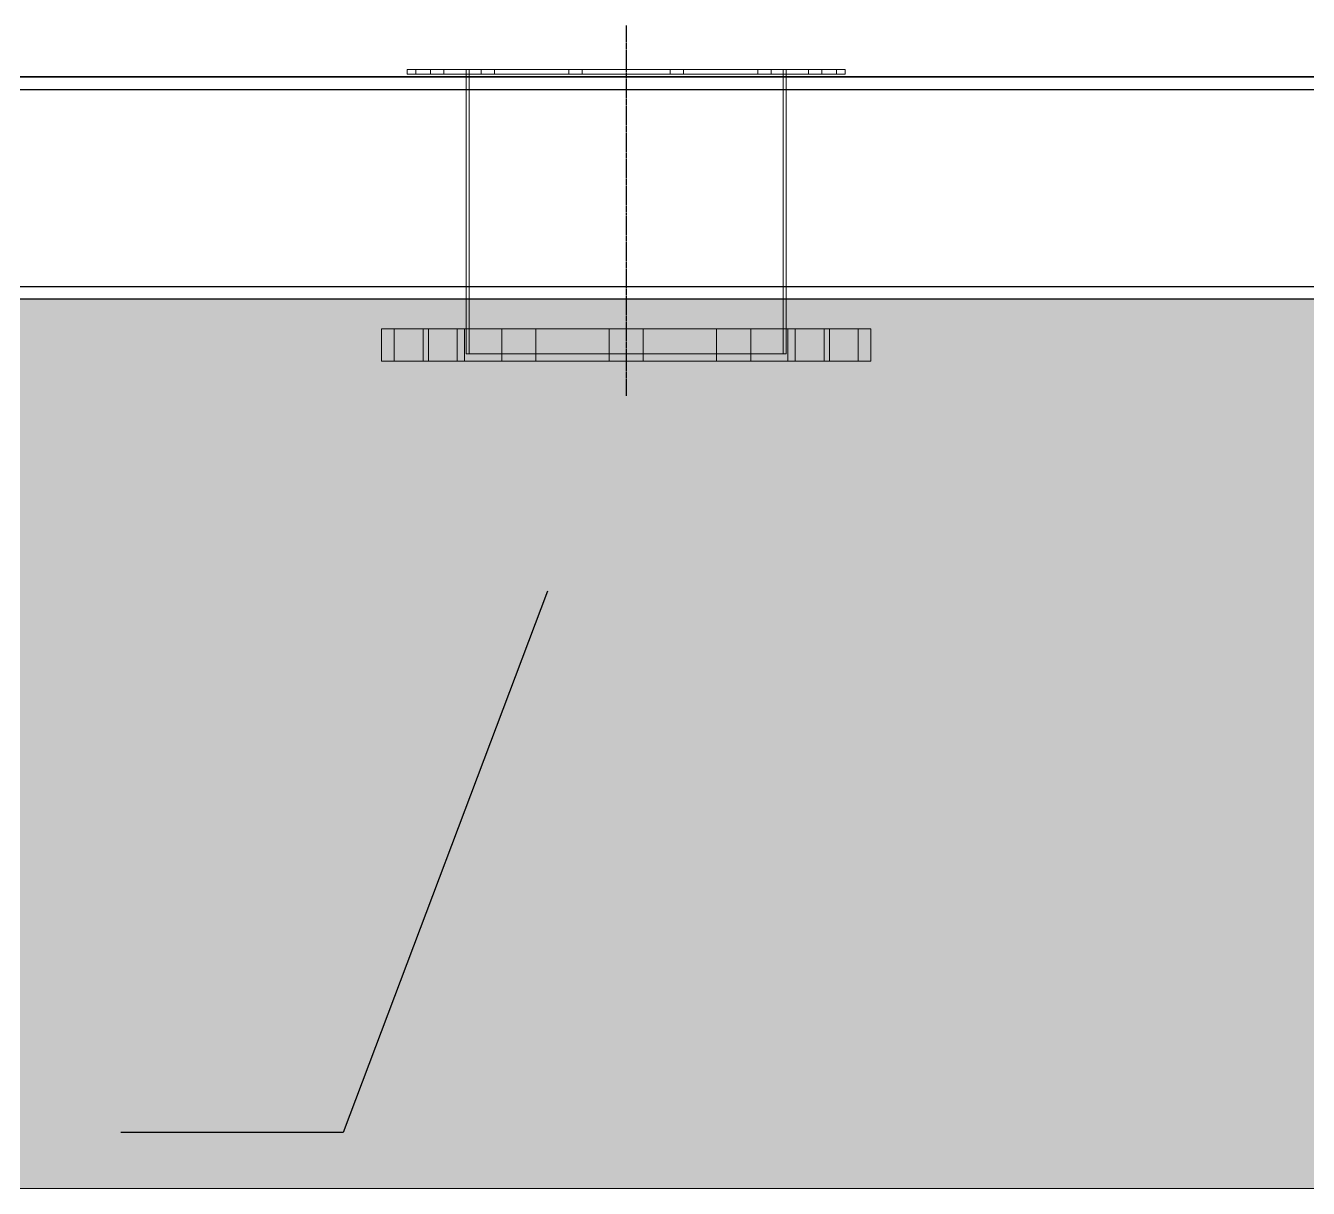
# Model space of a CAD drawing. Header units: millimetres. Extents: x 2340 to 31747, y 2051 to 22846.
# Drawn here: x 14695 to 15560, y 8034 to 8819 of the extents above; entities that cross this region are included whole.
import ezdxf
from ezdxf import colors
from ezdxf.entities.mleader import LeaderData, LeaderLine
from ezdxf.math import Vec2, Vec3

# ---------------------------------------------------------------- set-up
doc = ezdxf.new("R2010")
doc.units = ezdxf.units.MM
doc.linetypes.add('CENTER', pattern=[2, 1.25, -0.25, 0.25, -0.25])
for name, color, linetype in [('center', 1, 'CENTER'), ('냉각탑_dim', 1, 'Continuous'), ('냉각탑_찬넬방진', 1, 'Continuous')]:
    doc.layers.add(name, color=color, linetype=linetype)
doc.styles.get("Standard").update_dxf_attribs({"font": 'arial.ttf'})

# ---------------------------------------------------------------- blocks, each defined once
blk = doc.blocks.new('A$C4226346C')
at = {"color": 7, "lineweight": 15}
for p, q in [((23.31, 330), (23.31, 165)), ((45.31, 330), (23.31, 330)), ((45.31, 330), (45.31, 165)), ((23.31, 321.5), (45.31, 321.5)), ((217.11, 312.72), (217.11, 165)), ((220.31, 312.72), (217.11, 312.72)), ((220.31, 312.72), (217.11, 312.72)), ((220.31, 312.72), (220.31, 165)), ((220.31, 307), (217.11, 307)), ((23.31, 302.07), (45.31, 302.07)), ((23.31, 302.07), (45.31, 302.07)), ((23.31, 298.5), (45.31, 298.5)), ((217.11, 297), (220.31, 297)), ((217.11, 297), (220.31, 297)), ((217.11, 288), (220.31, 288)), ((217.11, 288), (220.31, 288)), ((23.31, 279.07), (45.31, 279.07)), ((23.31, 279.07), (45.31, 279.07)), ((45.31, 274), (23.31, 274)), ((28.31, 273), (28.31, 165)), ((45.31, 273), (28.31, 273)), ((220.31, 271), (28.31, 271)), ((217.11, 273), (45.31, 273)), ((220.31, 273), (217.11, 273)), ((220.31, 273), (217.11, 273)), ((220.31, 165), (220.31, 273)), ((217.11, 262.84), (220.31, 262.84)), ((217.11, 262.84), (220.31, 262.84)), ((217.11, 253.84), (220.31, 253.84)), ((217.11, 253.84), (220.31, 253.84)), ((23.31, 249), (45.31, 249)), ((23.31, 249), (45.31, 249)), ((23.31, 226), (45.31, 226)), ((23.31, 226), (45.31, 226)), ((217.11, 203.66), (220.31, 203.66)), ((217.11, 203.66), (220.31, 203.66)), ((217.11, 194.66), (220.31, 194.66)), ((217.11, 194.66), (220.31, 194.66)), ((23.31, 176.5), (45.31, 176.5)), ((23.31, 176.5), (45.31, 176.5)), ((23.31, 165), (23.31, 0)), ((28.31, 165), (28.31, 57)), ((28.31, 165), (28.31, 59)), ((45.31, 165), (45.31, 0)), ((217.11, 17.28), (217.11, 165)), ((220.31, 17.28), (220.31, 165)), ((220.31, 57), (220.31, 165)), ((220.31, 59), (220.31, 165)), ((23.31, 153.5), (45.31, 153.5)), ((23.31, 153.5), (45.31, 153.5)), ((217.11, 135.34), (220.31, 135.34)), ((217.11, 135.34), (220.31, 135.34)), ((217.11, 126.34), (220.31, 126.34)), ((217.11, 126.34), (220.31, 126.34)), ((23.31, 104), (45.31, 104)), ((23.31, 104), (45.31, 104)), ((23.31, 81), (45.31, 81)), ((23.31, 81), (45.31, 81)), ((217.11, 76.16), (220.31, 76.16)), ((217.11, 76.16), (220.31, 76.16)), ((217.11, 67.16), (220.31, 67.16)), ((217.11, 67.16), (220.31, 67.16)), ((45.31, 56), (23.31, 56)), ((220.31, 59), (28.31, 59)), ((45.31, 57), (28.31, 57)), ((217.11, 57), (45.31, 57)), ((220.31, 57), (217.11, 57)), ((220.31, 57), (217.11, 57)), ((23.31, 50.93), (45.31, 50.93)), ((23.31, 50.93), (45.31, 50.93)), ((217.11, 42), (220.31, 42)), ((217.11, 42), (220.31, 42)), ((23.31, 31.5), (45.31, 31.5)), ((23.31, 27.93), (45.31, 27.93)), ((23.31, 27.93), (45.31, 27.93)), ((217.11, 33), (220.31, 33)), ((217.11, 33), (220.31, 33)), ((220.31, 23), (217.11, 23)), ((220.31, 17.28), (217.11, 17.28)), ((220.31, 17.28), (217.11, 17.28)), ((23.31, 8.5), (45.31, 8.5)), ((45.31, 0), (23.31, 0))]:
    blk.add_line(p, q, dxfattribs=at)
at = {"layer": 'center'}
blk.add_line((249.8, 165), (0, 165), dxfattribs=at)
blk = doc.blocks.new('1')
at = {"ltscale": 500}
blk.add_line((15579.97, 8784.4), (14579.97, 8784.4), dxfattribs=at)
at = {"layer": '냉각탑_찬넬방진', "ltscale": 150}
blk.add_line((11079.97, 8784.4), (18579.97, 8784.4), dxfattribs=at)
at = {"layer": '냉각탑_찬넬방진', "ltscale": 30}
for p, q in [((11136.42, 8775.99), (18776.58, 8775.93)), ((18776.58, 8642.76), (11136.42, 8642.81)), ((18779.97, 8634.4), (11136.42, 8634.4))]:
    blk.add_line(p, q, dxfattribs=at)
at = {"xscale": -1, "rotation": 270}
blk.add_blockref('A$C4226346C', (14934.97, 8569.22), dxfattribs=at)

msp = doc.modelspace()

# ---------------------------------------------------------------- hatches: boundary and pattern name
h = msp.add_hatch()
h.set_pattern_fill('AR-CONC', color=4)
h.set_pattern_definition([(50, (-317025.02, -193649.1), (182.18467, -15.939086), [19.05, -209.55]), (355, (-317025.02, -193649.1), (-35.24342, 191.056845), [15.24, -167.64058]), (100.451445, (-317009.84, -193650.43), (146.94125, 175.11775), [16.19001, -178.090245]), (46.1842, (-317025.02, -193598.3), (271.07904, -42.04233), [28.575, -314.325]), (96.63556, (-317002.43, -193601.8), (237.40413, 247.42612), [24.28502, -267.1356]), (351.18415, (-317025.02, -193598.3), (237.40413, 247.42612), [22.85997, -251.45973]), (21, (-316999.62, -193611), (151.61439, -102.2652), [19.05, -209.55]), (326, (-316999.62, -193611), (61.80203, 184.18797), [15.24, -167.64]), (71.451445, (-316986.98, -193619.52), (213.41642, 81.92277), [16.19001, -178.08994]), (37.5, (-317025.02, -193649.1), (3.088603, 84.555039), [0, -165.608, 0, -170.18, 0, -168.275]), (7.5, (-317025.02, -193649.1), (66.819663, 100.180575), [0, -97.028, 0, -161.798, 0, -64.135]), (327.5, (-317081.66, -193649.1), (135.590595, -5.728744), [0, -63.5, 0, -198.12, 0, -262.89]), (317.5, (-317107.06, -193649.1), (148.12918, 25.42649), [0, -82.55, 0, -131.572, 0, -186.69])])
edge = h.paths.add_edge_path()
edge.add_line((11079.97, 8034.4), (18929.87, 8034.4))
edge.add_line((18929.87, 8034.4), (18930.07, 8634.4))
edge.add_line((18930.07, 8634.4), (10930.07, 8634.4))
edge.add_line((10930.07, 8634.4), (10929.87, 8034.4))

# ---------------------------------------------------------------- linework, layer by layer
at = {"lineweight": 5, "elevation": 0}
msp.add_lwpolyline([(18929.97, 8634.4), (10929.97, 8634.4), (10929.97, 8034.4), (18929.97, 8034.4)], dxfattribs=at)

# ---------------------------------------------------------------- block references
msp.add_blockref('1', (0, 0))

# ---------------------------------------------------------------- leaders
at = {"layer": '냉각탑_dim'}
ml = msp.add_multileader_mtext('Standard', dxfattribs=at)
ml.set_content('')
ml.set_leader_properties(color=256)
ml.build(insert=Vec2(0, 0))
ml.multileader.update_dxf_attribs({"text_right_attachment_type": 6, "dogleg_length": 5, "arrow_head_size": 150, "scale": 30})
ctx = ml.context
ctx.base_point, ctx.scale, ctx.char_height, ctx.arrow_head_size, ctx.landing_gap_size, ctx.plane_origin, ctx.plane_x_axis, ctx.plane_y_axis = Vec3(14759.06, 8072.12), 30, 5.4, 150, 2.7, Vec3(15180.25, 8777.63), Vec3(-1, 0), Vec3(0, -1)
ctx.right_attachment = 6
notes = []
notes.append((ctx, [(0, (1, 1, 0), (14909.06, 8072.12), (-1, 0), 150, [(0, [(15099.97, 8577.63)], 0, [])])]))
ctx.mtext, ml.multileader.dxf.content_type = None, 0
for ctx, leaders in notes:
    for number, flags, end, landing, length, lines in leaders:
        leader = LeaderData()
        leader.index, (leader.has_last_leader_line, leader.has_dogleg_vector, leader.attachment_direction) = number, flags
        leader.last_leader_point, leader.dogleg_vector, leader.dogleg_length = Vec3(end), Vec3(landing), length
        for number, points, colour, breaks in lines:
            line = LeaderLine()
            line.index, line.vertices, line.color, line.breaks = number, Vec3.list(points), colors.encode_raw_color(colour), breaks
            leader.lines.append(line)
        ctx.leaders.append(leader)

doc.saveas('drawing.dxf')
